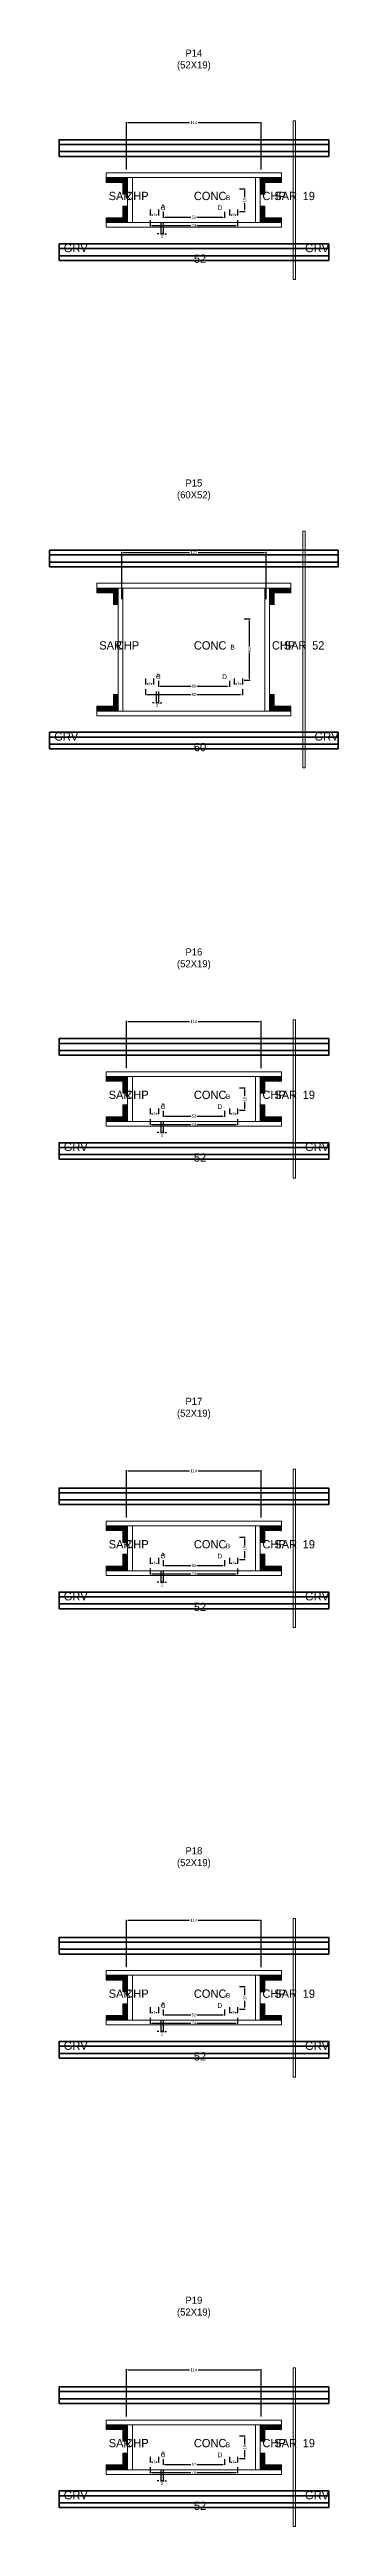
# Model space of a CAD drawing. Header units: centimetres. Extents: x -10500 to 4105, y -36866 to 295.
# Drawn here: x -122 to 122, y -6767 to -4673 of the extents above; entities that cross this region are included whole.
import ezdxf

# ---------------------------------------------------------------- set-up
doc = ezdxf.new("R2010")
doc.units = ezdxf.units.CM
for name, color, linetype in [('COTA', 241, 'Continuous'), ('GRAVATA', 224, 'Continuous'), ('Hachura', 251, 'Continuous'), ('NOMENCLATURA', 7, 'Continuous'), ('SARRAFO', 251, 'Continuous'), ('Texto Seção', 7, 'Continuous')]:
    doc.layers.add(name, color=color, linetype=linetype)
doc.dimstyles.new('cotax2', dxfattribs={"dimtxt": 2.5, "dimasz": 1.5, "dimexe": 0.5, "dimexo": 0.5, "dimgap": 0.5, "dimtad": 1, "dimcen": 2.5, "dimazin": 3, "dimtfac": 1, "dimtmove": 0, "dimatfit": 3})

# ---------------------------------------------------------------- blocks, each defined once
blk = doc.blocks.new('_CLOSEDFILLED')
at = {"color": 0, "linetype": 'BYBLOCK'}
blk.add_solid([(-1, 0.2), (0, 0), (-1, -0.2)], dxfattribs=at)
blk = doc.blocks.new('*D352')
for p, q in [((-37, -4817), (-37, -4822)), ((-35.5, -4821.5), (-2.5, -4821.5)), ((2.5, -4821.5), (35.5, -4821.5)), ((37, -4817), (37, -4822))]:
    blk.add_line(p, q)
at = {"layer": 'Defpoints'}
for p in [(-37, -4816.5), (37, -4816.5), (-37, -4821.5)]:
    blk.add_point(p, dxfattribs=at)
at = {"layer": 'COTA', "xscale": 1.5, "yscale": 1.5, "rotation": 180}
blk.add_blockref('_CLOSEDFILLED', (-37, -4821.5), dxfattribs=at)
at = {"layer": 'COTA', "xscale": 1.5, "yscale": 1.5}
blk.add_blockref('_CLOSEDFILLED', (37, -4821.5), dxfattribs=at)
at = {"layer": 'COTA', "insert": (0, -4821.5), "char_height": 2.5, "attachment_point": 5}
blk.add_mtext('74', dxfattribs=at)
blk = doc.blocks.new('*D353')
for p, q in [((-26, -4810), (-26, -4815)), ((-24.5, -4814.5), (-2.5, -4814.5)), ((2.5, -4814.5), (24.5, -4814.5)), ((26, -4810), (26, -4815))]:
    blk.add_line(p, q)
at = {"layer": 'Defpoints'}
for p in [(-26, -4809.5), (-26, -4814.5), (26, -4809.5)]:
    blk.add_point(p, dxfattribs=at)
at = {"layer": 'COTA', "xscale": 1.5, "yscale": 1.5, "rotation": 180}
blk.add_blockref('_CLOSEDFILLED', (-26, -4814.5), dxfattribs=at)
at = {"layer": 'COTA', "xscale": 1.5, "yscale": 1.5}
blk.add_blockref('_CLOSEDFILLED', (26, -4814.5), dxfattribs=at)
at = {"layer": 'COTA', "insert": (0, -4814.5), "char_height": 2.5, "attachment_point": 5}
blk.add_mtext('52', dxfattribs=at)
blk = doc.blocks.new('*D354')
for p, q in [((38.5, -4790.5), (43.5, -4790.5)), ((43, -4797.5), (43, -4792)), ((38.5, -4809.5), (43.5, -4809.5)), ((43, -4808), (43, -4802.5))]:
    blk.add_line(p, q)
at = {"layer": 'Defpoints'}
for p in [(38, -4790.5), (38, -4809.5), (43, -4809.5)]:
    blk.add_point(p, dxfattribs=at)
at = {"layer": 'COTA', "xscale": 1.5, "yscale": 1.5}
for p, rotation in [((43, -4790.5), 90), ((43, -4809.5), 270)]:
    blk.add_blockref('_CLOSEDFILLED', p, dxfattribs=dict(at, rotation=rotation))
at = {"layer": 'COTA', "insert": (43, -4800), "char_height": 2.5, "attachment_point": 5, "rotation": 90}
blk.add_mtext('19', dxfattribs=at)
blk = doc.blocks.new('*D355')
for p, q in [((-37, -4808), (-37, -4813)), ((-35.5, -4812.5), (-34.75, -4812.5)), ((-32.25, -4812.5), (-31.5, -4812.5)), ((-30, -4808), (-30, -4813))]:
    blk.add_line(p, q)
at = {"layer": 'Defpoints'}
for p in [(-37, -4807.5), (-37, -4812.5), (-30, -4807.5)]:
    blk.add_point(p, dxfattribs=at)
at = {"layer": 'COTA', "xscale": 1.5, "yscale": 1.5, "rotation": 180}
blk.add_blockref('_CLOSEDFILLED', (-37, -4812.5), dxfattribs=at)
at = {"layer": 'COTA', "xscale": 1.5, "yscale": 1.5}
blk.add_blockref('_CLOSEDFILLED', (-30, -4812.5), dxfattribs=at)
at = {"layer": 'COTA', "insert": (-33.5, -4812.5), "char_height": 2.5, "attachment_point": 5}
blk.add_mtext('7', dxfattribs=at)
blk = doc.blocks.new('*D356')
for p, q in [((30, -4808), (30, -4813)), ((31.5, -4812.5), (32.25, -4812.5)), ((34.75, -4812.5), (35.5, -4812.5)), ((37, -4808), (37, -4813))]:
    blk.add_line(p, q)
at = {"layer": 'Defpoints'}
for p in [(30, -4807.5), (30, -4812.5), (37, -4807.5)]:
    blk.add_point(p, dxfattribs=at)
at = {"layer": 'COTA', "xscale": 1.5, "yscale": 1.5, "rotation": 180}
blk.add_blockref('_CLOSEDFILLED', (30, -4812.5), dxfattribs=at)
at = {"layer": 'COTA', "xscale": 1.5, "yscale": 1.5}
blk.add_blockref('_CLOSEDFILLED', (37, -4812.5), dxfattribs=at)
at = {"layer": 'COTA', "insert": (33.5, -4812.5), "char_height": 2.5, "attachment_point": 5}
blk.add_mtext('7', dxfattribs=at)
blk = doc.blocks.new('*D357')
for p, q in [((-57, -4774), (-57, -4734)), ((-55.5, -4734.5), (-3.75, -4734.5)), ((3.75, -4734.5), (55.5, -4734.5)), ((57, -4774), (57, -4734))]:
    blk.add_line(p, q)
at = {"layer": 'Defpoints'}
for p in [(-57, -4734.5), (-57, -4774.5), (57, -4774.5)]:
    blk.add_point(p, dxfattribs=at)
at = {"layer": 'COTA', "xscale": 1.5, "yscale": 1.5, "rotation": 180}
blk.add_blockref('_CLOSEDFILLED', (-57, -4734.5), dxfattribs=at)
at = {"layer": 'COTA', "xscale": 1.5, "yscale": 1.5}
blk.add_blockref('_CLOSEDFILLED', (57, -4734.5), dxfattribs=at)
at = {"layer": 'COTA', "insert": (0, -4734.5), "char_height": 2.5, "attachment_point": 5}
blk.add_mtext('114', dxfattribs=at)
blk = doc.blocks.new('*D378')
for p, q in [((-41, -5213.5), (-41, -5218.5)), ((41, -5213.5), (41, -5218.5)), ((-39.5, -5218), (-2.5, -5218)), ((2.5, -5218), (39.5, -5218))]:
    blk.add_line(p, q)
at = {"layer": 'Defpoints'}
for p in [(-41, -5213), (41, -5213), (-41, -5218)]:
    blk.add_point(p, dxfattribs=at)
at = {"layer": 'COTA', "xscale": 1.5, "yscale": 1.5, "rotation": 180}
blk.add_blockref('_CLOSEDFILLED', (-41, -5218), dxfattribs=at)
at = {"layer": 'COTA', "xscale": 1.5, "yscale": 1.5}
blk.add_blockref('_CLOSEDFILLED', (41, -5218), dxfattribs=at)
at = {"layer": 'COTA', "insert": (0, -5218), "char_height": 2.5, "attachment_point": 5}
blk.add_mtext('82', dxfattribs=at)
blk = doc.blocks.new('*D379')
for p, q in [((-30, -5206.5), (-30, -5211.5)), ((-28.5, -5211), (-2.5, -5211)), ((2.5, -5211), (28.5, -5211)), ((30, -5206.5), (30, -5211.5))]:
    blk.add_line(p, q)
at = {"layer": 'Defpoints'}
for p in [(-30, -5206), (-30, -5211), (30, -5206)]:
    blk.add_point(p, dxfattribs=at)
at = {"layer": 'COTA', "xscale": 1.5, "yscale": 1.5, "rotation": 180}
blk.add_blockref('_CLOSEDFILLED', (-30, -5211), dxfattribs=at)
at = {"layer": 'COTA', "xscale": 1.5, "yscale": 1.5}
blk.add_blockref('_CLOSEDFILLED', (30, -5211), dxfattribs=at)
at = {"layer": 'COTA', "insert": (0, -5211), "char_height": 2.5, "attachment_point": 5}
blk.add_mtext('60', dxfattribs=at)
blk = doc.blocks.new('*D380')
for p, q in [((42.5, -5154), (47.5, -5154)), ((47, -5177.5), (47, -5155.5)), ((47, -5204.5), (47, -5182.5)), ((42.5, -5206), (47.5, -5206))]:
    blk.add_line(p, q)
at = {"layer": 'Defpoints'}
for p in [(42, -5154), (42, -5206), (47, -5206)]:
    blk.add_point(p, dxfattribs=at)
at = {"layer": 'COTA', "xscale": 1.5, "yscale": 1.5}
for p, rotation in [((47, -5154), 90), ((47, -5206), 270)]:
    blk.add_blockref('_CLOSEDFILLED', p, dxfattribs=dict(at, rotation=rotation))
at = {"layer": 'COTA', "insert": (47, -5180), "char_height": 2.5, "attachment_point": 5, "rotation": 90}
blk.add_mtext('52', dxfattribs=at)
blk = doc.blocks.new('*D381')
for p, q in [((-41, -5204.5), (-41, -5209.5)), ((-39.5, -5209), (-38.75, -5209)), ((-36.25, -5209), (-35.5, -5209)), ((-34, -5204.5), (-34, -5209.5))]:
    blk.add_line(p, q)
at = {"layer": 'Defpoints'}
for p in [(-41, -5204), (-41, -5209), (-34, -5204)]:
    blk.add_point(p, dxfattribs=at)
at = {"layer": 'COTA', "xscale": 1.5, "yscale": 1.5, "rotation": 180}
blk.add_blockref('_CLOSEDFILLED', (-41, -5209), dxfattribs=at)
at = {"layer": 'COTA', "xscale": 1.5, "yscale": 1.5}
blk.add_blockref('_CLOSEDFILLED', (-34, -5209), dxfattribs=at)
at = {"layer": 'COTA', "insert": (-37.5, -5209), "char_height": 2.5, "attachment_point": 5}
blk.add_mtext('7', dxfattribs=at)
blk = doc.blocks.new('*D382')
for p, q in [((34, -5204.5), (34, -5209.5)), ((35.5, -5209), (36.25, -5209)), ((38.75, -5209), (39.5, -5209)), ((41, -5204.5), (41, -5209.5))]:
    blk.add_line(p, q)
at = {"layer": 'Defpoints'}
for p in [(34, -5204), (34, -5209), (41, -5204)]:
    blk.add_point(p, dxfattribs=at)
at = {"layer": 'COTA', "xscale": 1.5, "yscale": 1.5, "rotation": 180}
blk.add_blockref('_CLOSEDFILLED', (34, -5209), dxfattribs=at)
at = {"layer": 'COTA', "xscale": 1.5, "yscale": 1.5}
blk.add_blockref('_CLOSEDFILLED', (41, -5209), dxfattribs=at)
at = {"layer": 'COTA', "insert": (37.5, -5209), "char_height": 2.5, "attachment_point": 5}
blk.add_mtext('7', dxfattribs=at)
blk = doc.blocks.new('*D383')
for p, q in [((-61, -5137.5), (-61, -5097.5)), ((-59.5, -5098), (-3.75, -5098)), ((3.75, -5098), (59.5, -5098)), ((61, -5137.5), (61, -5097.5))]:
    blk.add_line(p, q)
at = {"layer": 'Defpoints'}
for p in [(-61, -5098), (-61, -5138), (61, -5138)]:
    blk.add_point(p, dxfattribs=at)
at = {"layer": 'COTA', "xscale": 1.5, "yscale": 1.5, "rotation": 180}
blk.add_blockref('_CLOSEDFILLED', (-61, -5098), dxfattribs=at)
at = {"layer": 'COTA', "xscale": 1.5, "yscale": 1.5}
blk.add_blockref('_CLOSEDFILLED', (61, -5098), dxfattribs=at)
at = {"layer": 'COTA', "insert": (0, -5098), "char_height": 2.5, "attachment_point": 5}
blk.add_mtext('122', dxfattribs=at)
blk = doc.blocks.new('*D404')
for p, q in [((-37, -5577), (-37, -5582)), ((-35.5, -5581.5), (-2.5, -5581.5)), ((2.5, -5581.5), (35.5, -5581.5)), ((37, -5577), (37, -5582))]:
    blk.add_line(p, q)
at = {"layer": 'Defpoints'}
for p in [(-37, -5576.5), (-37, -5581.5), (37, -5576.5)]:
    blk.add_point(p, dxfattribs=at)
at = {"layer": 'COTA', "xscale": 1.5, "yscale": 1.5, "rotation": 180}
blk.add_blockref('_CLOSEDFILLED', (-37, -5581.5), dxfattribs=at)
at = {"layer": 'COTA', "xscale": 1.5, "yscale": 1.5}
blk.add_blockref('_CLOSEDFILLED', (37, -5581.5), dxfattribs=at)
at = {"layer": 'COTA', "insert": (0, -5581.5), "char_height": 2.5, "attachment_point": 5}
blk.add_mtext('74', dxfattribs=at)
blk = doc.blocks.new('*D405')
for p, q in [((-26, -5570), (-26, -5575)), ((26, -5570), (26, -5575)), ((-24.5, -5574.5), (-2.5, -5574.5)), ((2.5, -5574.5), (24.5, -5574.5))]:
    blk.add_line(p, q)
at = {"layer": 'Defpoints'}
for p in [(-26, -5569.5), (26, -5569.5), (-26, -5574.5)]:
    blk.add_point(p, dxfattribs=at)
at = {"layer": 'COTA', "xscale": 1.5, "yscale": 1.5, "rotation": 180}
blk.add_blockref('_CLOSEDFILLED', (-26, -5574.5), dxfattribs=at)
at = {"layer": 'COTA', "xscale": 1.5, "yscale": 1.5}
blk.add_blockref('_CLOSEDFILLED', (26, -5574.5), dxfattribs=at)
at = {"layer": 'COTA', "insert": (0, -5574.5), "char_height": 2.5, "attachment_point": 5}
blk.add_mtext('52', dxfattribs=at)
blk = doc.blocks.new('*D406')
for p, q in [((38.5, -5550.5), (43.5, -5550.5)), ((38.5, -5569.5), (43.5, -5569.5)), ((43, -5557.5), (43, -5552)), ((43, -5568), (43, -5562.5))]:
    blk.add_line(p, q)
at = {"layer": 'Defpoints'}
for p in [(38, -5550.5), (38, -5569.5), (43, -5569.5)]:
    blk.add_point(p, dxfattribs=at)
at = {"layer": 'COTA', "xscale": 1.5, "yscale": 1.5}
for p, rotation in [((43, -5550.5), 90), ((43, -5569.5), 270)]:
    blk.add_blockref('_CLOSEDFILLED', p, dxfattribs=dict(at, rotation=rotation))
at = {"layer": 'COTA', "insert": (43, -5560), "char_height": 2.5, "attachment_point": 5, "rotation": 90}
blk.add_mtext('19', dxfattribs=at)
blk = doc.blocks.new('*D407')
for p, q in [((-37, -5568), (-37, -5573)), ((-30, -5568), (-30, -5573)), ((-35.5, -5572.5), (-34.75, -5572.5)), ((-32.25, -5572.5), (-31.5, -5572.5))]:
    blk.add_line(p, q)
at = {"layer": 'Defpoints'}
for p in [(-37, -5567.5), (-30, -5567.5), (-37, -5572.5)]:
    blk.add_point(p, dxfattribs=at)
at = {"layer": 'COTA', "xscale": 1.5, "yscale": 1.5, "rotation": 180}
blk.add_blockref('_CLOSEDFILLED', (-37, -5572.5), dxfattribs=at)
at = {"layer": 'COTA', "xscale": 1.5, "yscale": 1.5}
blk.add_blockref('_CLOSEDFILLED', (-30, -5572.5), dxfattribs=at)
at = {"layer": 'COTA', "insert": (-33.5, -5572.5), "char_height": 2.5, "attachment_point": 5}
blk.add_mtext('7', dxfattribs=at)
blk = doc.blocks.new('*D408')
for p, q in [((30, -5568), (30, -5573)), ((37, -5568), (37, -5573)), ((31.5, -5572.5), (32.25, -5572.5)), ((34.75, -5572.5), (35.5, -5572.5))]:
    blk.add_line(p, q)
at = {"layer": 'Defpoints'}
for p in [(30, -5567.5), (37, -5567.5), (30, -5572.5)]:
    blk.add_point(p, dxfattribs=at)
at = {"layer": 'COTA', "xscale": 1.5, "yscale": 1.5, "rotation": 180}
blk.add_blockref('_CLOSEDFILLED', (30, -5572.5), dxfattribs=at)
at = {"layer": 'COTA', "xscale": 1.5, "yscale": 1.5}
blk.add_blockref('_CLOSEDFILLED', (37, -5572.5), dxfattribs=at)
at = {"layer": 'COTA', "insert": (33.5, -5572.5), "char_height": 2.5, "attachment_point": 5}
blk.add_mtext('7', dxfattribs=at)
blk = doc.blocks.new('*D409')
for p, q in [((-57, -5534), (-57, -5494)), ((-55.5, -5494.5), (-3.75, -5494.5)), ((3.75, -5494.5), (55.5, -5494.5)), ((57, -5534), (57, -5494))]:
    blk.add_line(p, q)
at = {"layer": 'Defpoints'}
for p in [(-57, -5494.5), (-57, -5534.5), (57, -5534.5)]:
    blk.add_point(p, dxfattribs=at)
at = {"layer": 'COTA', "xscale": 1.5, "yscale": 1.5, "rotation": 180}
blk.add_blockref('_CLOSEDFILLED', (-57, -5494.5), dxfattribs=at)
at = {"layer": 'COTA', "xscale": 1.5, "yscale": 1.5}
blk.add_blockref('_CLOSEDFILLED', (57, -5494.5), dxfattribs=at)
at = {"layer": 'COTA', "insert": (0, -5494.5), "char_height": 2.5, "attachment_point": 5}
blk.add_mtext('114', dxfattribs=at)
blk = doc.blocks.new('*D430')
for p, q in [((-37, -5957), (-37, -5962)), ((-35.5, -5961.5), (-2.5, -5961.5)), ((2.5, -5961.5), (35.5, -5961.5)), ((37, -5957), (37, -5962))]:
    blk.add_line(p, q)
at = {"layer": 'Defpoints'}
for p in [(-37, -5956.5), (-37, -5961.5), (37, -5956.5)]:
    blk.add_point(p, dxfattribs=at)
at = {"layer": 'COTA', "xscale": 1.5, "yscale": 1.5, "rotation": 180}
blk.add_blockref('_CLOSEDFILLED', (-37, -5961.5), dxfattribs=at)
at = {"layer": 'COTA', "xscale": 1.5, "yscale": 1.5}
blk.add_blockref('_CLOSEDFILLED', (37, -5961.5), dxfattribs=at)
at = {"layer": 'COTA', "insert": (0, -5961.5), "char_height": 2.5, "attachment_point": 5}
blk.add_mtext('74', dxfattribs=at)
blk = doc.blocks.new('*D431')
for p, q in [((-26, -5950), (-26, -5955)), ((-24.5, -5954.5), (-2.5, -5954.5)), ((2.5, -5954.5), (24.5, -5954.5)), ((26, -5950), (26, -5955))]:
    blk.add_line(p, q)
at = {"layer": 'Defpoints'}
for p in [(-26, -5949.5), (-26, -5954.5), (26, -5949.5)]:
    blk.add_point(p, dxfattribs=at)
at = {"layer": 'COTA', "xscale": 1.5, "yscale": 1.5, "rotation": 180}
blk.add_blockref('_CLOSEDFILLED', (-26, -5954.5), dxfattribs=at)
at = {"layer": 'COTA', "xscale": 1.5, "yscale": 1.5}
blk.add_blockref('_CLOSEDFILLED', (26, -5954.5), dxfattribs=at)
at = {"layer": 'COTA', "insert": (0, -5954.5), "char_height": 2.5, "attachment_point": 5}
blk.add_mtext('52', dxfattribs=at)
blk = doc.blocks.new('*D432')
for p, q in [((38.5, -5930.5), (43.5, -5930.5)), ((43, -5937.5), (43, -5932)), ((43, -5948), (43, -5942.5)), ((38.5, -5949.5), (43.5, -5949.5))]:
    blk.add_line(p, q)
at = {"layer": 'Defpoints'}
for p in [(38, -5930.5), (38, -5949.5), (43, -5949.5)]:
    blk.add_point(p, dxfattribs=at)
at = {"layer": 'COTA', "xscale": 1.5, "yscale": 1.5}
for p, rotation in [((43, -5930.5), 90), ((43, -5949.5), 270)]:
    blk.add_blockref('_CLOSEDFILLED', p, dxfattribs=dict(at, rotation=rotation))
at = {"layer": 'COTA', "insert": (43, -5940), "char_height": 2.5, "attachment_point": 5, "rotation": 90}
blk.add_mtext('19', dxfattribs=at)
blk = doc.blocks.new('*D433')
for p, q in [((-37, -5948), (-37, -5953)), ((-35.5, -5952.5), (-34.75, -5952.5)), ((-32.25, -5952.5), (-31.5, -5952.5)), ((-30, -5948), (-30, -5953))]:
    blk.add_line(p, q)
at = {"layer": 'Defpoints'}
for p in [(-37, -5947.5), (-30, -5947.5), (-37, -5952.5)]:
    blk.add_point(p, dxfattribs=at)
at = {"layer": 'COTA', "xscale": 1.5, "yscale": 1.5, "rotation": 180}
blk.add_blockref('_CLOSEDFILLED', (-37, -5952.5), dxfattribs=at)
at = {"layer": 'COTA', "xscale": 1.5, "yscale": 1.5}
blk.add_blockref('_CLOSEDFILLED', (-30, -5952.5), dxfattribs=at)
at = {"layer": 'COTA', "insert": (-33.5, -5952.5), "char_height": 2.5, "attachment_point": 5}
blk.add_mtext('7', dxfattribs=at)
blk = doc.blocks.new('*D434')
for p, q in [((30, -5948), (30, -5953)), ((31.5, -5952.5), (32.25, -5952.5)), ((34.75, -5952.5), (35.5, -5952.5)), ((37, -5948), (37, -5953))]:
    blk.add_line(p, q)
at = {"layer": 'Defpoints'}
for p in [(30, -5947.5), (37, -5947.5), (30, -5952.5)]:
    blk.add_point(p, dxfattribs=at)
at = {"layer": 'COTA', "xscale": 1.5, "yscale": 1.5, "rotation": 180}
blk.add_blockref('_CLOSEDFILLED', (30, -5952.5), dxfattribs=at)
at = {"layer": 'COTA', "xscale": 1.5, "yscale": 1.5}
blk.add_blockref('_CLOSEDFILLED', (37, -5952.5), dxfattribs=at)
at = {"layer": 'COTA', "insert": (33.5, -5952.5), "char_height": 2.5, "attachment_point": 5}
blk.add_mtext('7', dxfattribs=at)
blk = doc.blocks.new('*D435')
for p, q in [((-57, -5914), (-57, -5874)), ((-55.5, -5874.5), (-3.75, -5874.5)), ((3.75, -5874.5), (55.5, -5874.5)), ((57, -5914), (57, -5874))]:
    blk.add_line(p, q)
at = {"layer": 'Defpoints'}
for p in [(-57, -5874.5), (-57, -5914.5), (57, -5914.5)]:
    blk.add_point(p, dxfattribs=at)
at = {"layer": 'COTA', "xscale": 1.5, "yscale": 1.5, "rotation": 180}
blk.add_blockref('_CLOSEDFILLED', (-57, -5874.5), dxfattribs=at)
at = {"layer": 'COTA', "xscale": 1.5, "yscale": 1.5}
blk.add_blockref('_CLOSEDFILLED', (57, -5874.5), dxfattribs=at)
at = {"layer": 'COTA', "insert": (0, -5874.5), "char_height": 2.5, "attachment_point": 5}
blk.add_mtext('114', dxfattribs=at)
blk = doc.blocks.new('*D456')
for p, q in [((-37, -6337), (-37, -6342)), ((-35.5, -6341.5), (-2.5, -6341.5)), ((2.5, -6341.5), (35.5, -6341.5)), ((37, -6337), (37, -6342))]:
    blk.add_line(p, q)
at = {"layer": 'Defpoints'}
for p in [(-37, -6336.5), (-37, -6341.5), (37, -6336.5)]:
    blk.add_point(p, dxfattribs=at)
at = {"layer": 'COTA', "xscale": 1.5, "yscale": 1.5, "rotation": 180}
blk.add_blockref('_CLOSEDFILLED', (-37, -6341.5), dxfattribs=at)
at = {"layer": 'COTA', "xscale": 1.5, "yscale": 1.5}
blk.add_blockref('_CLOSEDFILLED', (37, -6341.5), dxfattribs=at)
at = {"layer": 'COTA', "insert": (0, -6341.5), "char_height": 2.5, "attachment_point": 5}
blk.add_mtext('74', dxfattribs=at)
blk = doc.blocks.new('*D457')
for p, q in [((-26, -6330), (-26, -6335)), ((-24.5, -6334.5), (-2.5, -6334.5)), ((2.5, -6334.5), (24.5, -6334.5)), ((26, -6330), (26, -6335))]:
    blk.add_line(p, q)
at = {"layer": 'Defpoints'}
for p in [(-26, -6329.5), (-26, -6334.5), (26, -6329.5)]:
    blk.add_point(p, dxfattribs=at)
at = {"layer": 'COTA', "xscale": 1.5, "yscale": 1.5, "rotation": 180}
blk.add_blockref('_CLOSEDFILLED', (-26, -6334.5), dxfattribs=at)
at = {"layer": 'COTA', "xscale": 1.5, "yscale": 1.5}
blk.add_blockref('_CLOSEDFILLED', (26, -6334.5), dxfattribs=at)
at = {"layer": 'COTA', "insert": (0, -6334.5), "char_height": 2.5, "attachment_point": 5}
blk.add_mtext('52', dxfattribs=at)
blk = doc.blocks.new('*D458')
for p, q in [((38.5, -6310.5), (43.5, -6310.5)), ((43, -6317.5), (43, -6312)), ((43, -6328), (43, -6322.5)), ((38.5, -6329.5), (43.5, -6329.5))]:
    blk.add_line(p, q)
at = {"layer": 'Defpoints'}
for p in [(38, -6310.5), (38, -6329.5), (43, -6329.5)]:
    blk.add_point(p, dxfattribs=at)
at = {"layer": 'COTA', "xscale": 1.5, "yscale": 1.5}
for p, rotation in [((43, -6310.5), 90), ((43, -6329.5), 270)]:
    blk.add_blockref('_CLOSEDFILLED', p, dxfattribs=dict(at, rotation=rotation))
at = {"layer": 'COTA', "insert": (43, -6320), "char_height": 2.5, "attachment_point": 5, "rotation": 90}
blk.add_mtext('19', dxfattribs=at)
blk = doc.blocks.new('*D459')
for p, q in [((-37, -6328), (-37, -6333)), ((-35.5, -6332.5), (-34.75, -6332.5)), ((-32.25, -6332.5), (-31.5, -6332.5)), ((-30, -6328), (-30, -6333))]:
    blk.add_line(p, q)
at = {"layer": 'Defpoints'}
for p in [(-37, -6327.5), (-37, -6332.5), (-30, -6327.5)]:
    blk.add_point(p, dxfattribs=at)
at = {"layer": 'COTA', "xscale": 1.5, "yscale": 1.5, "rotation": 180}
blk.add_blockref('_CLOSEDFILLED', (-37, -6332.5), dxfattribs=at)
at = {"layer": 'COTA', "xscale": 1.5, "yscale": 1.5}
blk.add_blockref('_CLOSEDFILLED', (-30, -6332.5), dxfattribs=at)
at = {"layer": 'COTA', "insert": (-33.5, -6332.5), "char_height": 2.5, "attachment_point": 5}
blk.add_mtext('7', dxfattribs=at)
blk = doc.blocks.new('*D460')
for p, q in [((30, -6328), (30, -6333)), ((31.5, -6332.5), (32.25, -6332.5)), ((34.75, -6332.5), (35.5, -6332.5)), ((37, -6328), (37, -6333))]:
    blk.add_line(p, q)
at = {"layer": 'Defpoints'}
for p in [(30, -6327.5), (30, -6332.5), (37, -6327.5)]:
    blk.add_point(p, dxfattribs=at)
at = {"layer": 'COTA', "xscale": 1.5, "yscale": 1.5, "rotation": 180}
blk.add_blockref('_CLOSEDFILLED', (30, -6332.5), dxfattribs=at)
at = {"layer": 'COTA', "xscale": 1.5, "yscale": 1.5}
blk.add_blockref('_CLOSEDFILLED', (37, -6332.5), dxfattribs=at)
at = {"layer": 'COTA', "insert": (33.5, -6332.5), "char_height": 2.5, "attachment_point": 5}
blk.add_mtext('7', dxfattribs=at)
blk = doc.blocks.new('*D461')
for p, q in [((-57, -6294), (-57, -6254)), ((-55.5, -6254.5), (-3.75, -6254.5)), ((3.75, -6254.5), (55.5, -6254.5)), ((57, -6294), (57, -6254))]:
    blk.add_line(p, q)
at = {"layer": 'Defpoints'}
for p in [(-57, -6254.5), (-57, -6294.5), (57, -6294.5)]:
    blk.add_point(p, dxfattribs=at)
at = {"layer": 'COTA', "xscale": 1.5, "yscale": 1.5, "rotation": 180}
blk.add_blockref('_CLOSEDFILLED', (-57, -6254.5), dxfattribs=at)
at = {"layer": 'COTA', "xscale": 1.5, "yscale": 1.5}
blk.add_blockref('_CLOSEDFILLED', (57, -6254.5), dxfattribs=at)
at = {"layer": 'COTA', "insert": (0, -6254.5), "char_height": 2.5, "attachment_point": 5}
blk.add_mtext('114', dxfattribs=at)
blk = doc.blocks.new('*D482')
for p, q in [((-37, -6717), (-37, -6722)), ((-35.5, -6721.5), (-2.5, -6721.5)), ((2.5, -6721.5), (35.5, -6721.5)), ((37, -6717), (37, -6722))]:
    blk.add_line(p, q)
at = {"layer": 'Defpoints'}
for p in [(-37, -6716.5), (-37, -6721.5), (37, -6716.5)]:
    blk.add_point(p, dxfattribs=at)
at = {"layer": 'COTA', "xscale": 1.5, "yscale": 1.5, "rotation": 180}
blk.add_blockref('_CLOSEDFILLED', (-37, -6721.5), dxfattribs=at)
at = {"layer": 'COTA', "xscale": 1.5, "yscale": 1.5}
blk.add_blockref('_CLOSEDFILLED', (37, -6721.5), dxfattribs=at)
at = {"layer": 'COTA', "insert": (0, -6721.5), "char_height": 2.5, "attachment_point": 5}
blk.add_mtext('74', dxfattribs=at)
blk = doc.blocks.new('*D483')
for p, q in [((-26, -6710), (-26, -6715)), ((-24.5, -6714.5), (-2.5, -6714.5)), ((2.5, -6714.5), (24.5, -6714.5)), ((26, -6710), (26, -6715))]:
    blk.add_line(p, q)
at = {"layer": 'Defpoints'}
for p in [(-26, -6709.5), (-26, -6714.5), (26, -6709.5)]:
    blk.add_point(p, dxfattribs=at)
at = {"layer": 'COTA', "xscale": 1.5, "yscale": 1.5, "rotation": 180}
blk.add_blockref('_CLOSEDFILLED', (-26, -6714.5), dxfattribs=at)
at = {"layer": 'COTA', "xscale": 1.5, "yscale": 1.5}
blk.add_blockref('_CLOSEDFILLED', (26, -6714.5), dxfattribs=at)
at = {"layer": 'COTA', "insert": (0, -6714.5), "char_height": 2.5, "attachment_point": 5}
blk.add_mtext('52', dxfattribs=at)
blk = doc.blocks.new('*D484')
for p, q in [((38.5, -6690.5), (43.5, -6690.5)), ((43, -6697.5), (43, -6692)), ((38.5, -6709.5), (43.5, -6709.5)), ((43, -6708), (43, -6702.5))]:
    blk.add_line(p, q)
at = {"layer": 'Defpoints'}
for p in [(38, -6690.5), (38, -6709.5), (43, -6709.5)]:
    blk.add_point(p, dxfattribs=at)
at = {"layer": 'COTA', "xscale": 1.5, "yscale": 1.5}
for p, rotation in [((43, -6690.5), 90), ((43, -6709.5), 270)]:
    blk.add_blockref('_CLOSEDFILLED', p, dxfattribs=dict(at, rotation=rotation))
at = {"layer": 'COTA', "insert": (43, -6700), "char_height": 2.5, "attachment_point": 5, "rotation": 90}
blk.add_mtext('19', dxfattribs=at)
blk = doc.blocks.new('*D485')
for p, q in [((-37, -6708), (-37, -6713)), ((-35.5, -6712.5), (-34.75, -6712.5)), ((-32.25, -6712.5), (-31.5, -6712.5)), ((-30, -6708), (-30, -6713))]:
    blk.add_line(p, q)
at = {"layer": 'Defpoints'}
for p in [(-37, -6707.5), (-37, -6712.5), (-30, -6707.5)]:
    blk.add_point(p, dxfattribs=at)
at = {"layer": 'COTA', "xscale": 1.5, "yscale": 1.5, "rotation": 180}
blk.add_blockref('_CLOSEDFILLED', (-37, -6712.5), dxfattribs=at)
at = {"layer": 'COTA', "xscale": 1.5, "yscale": 1.5}
blk.add_blockref('_CLOSEDFILLED', (-30, -6712.5), dxfattribs=at)
at = {"layer": 'COTA', "insert": (-33.5, -6712.5), "char_height": 2.5, "attachment_point": 5}
blk.add_mtext('7', dxfattribs=at)
blk = doc.blocks.new('*D486')
for p, q in [((30, -6708), (30, -6713)), ((31.5, -6712.5), (32.25, -6712.5)), ((34.75, -6712.5), (35.5, -6712.5)), ((37, -6708), (37, -6713))]:
    blk.add_line(p, q)
at = {"layer": 'Defpoints'}
for p in [(30, -6707.5), (30, -6712.5), (37, -6707.5)]:
    blk.add_point(p, dxfattribs=at)
at = {"layer": 'COTA', "xscale": 1.5, "yscale": 1.5, "rotation": 180}
blk.add_blockref('_CLOSEDFILLED', (30, -6712.5), dxfattribs=at)
at = {"layer": 'COTA', "xscale": 1.5, "yscale": 1.5}
blk.add_blockref('_CLOSEDFILLED', (37, -6712.5), dxfattribs=at)
at = {"layer": 'COTA', "insert": (33.5, -6712.5), "char_height": 2.5, "attachment_point": 5}
blk.add_mtext('7', dxfattribs=at)
blk = doc.blocks.new('*D487')
for p, q in [((-57, -6674), (-57, -6634)), ((-55.5, -6634.5), (-3.75, -6634.5)), ((3.75, -6634.5), (55.5, -6634.5)), ((57, -6674), (57, -6634))]:
    blk.add_line(p, q)
at = {"layer": 'Defpoints'}
for p in [(-57, -6634.5), (-57, -6674.5), (57, -6674.5)]:
    blk.add_point(p, dxfattribs=at)
at = {"layer": 'COTA', "xscale": 1.5, "yscale": 1.5, "rotation": 180}
blk.add_blockref('_CLOSEDFILLED', (-57, -6634.5), dxfattribs=at)
at = {"layer": 'COTA', "xscale": 1.5, "yscale": 1.5}
blk.add_blockref('_CLOSEDFILLED', (57, -6634.5), dxfattribs=at)
at = {"layer": 'COTA', "insert": (0, -6634.5), "char_height": 2.5, "attachment_point": 5}
blk.add_mtext('114', dxfattribs=at)

msp = doc.modelspace()

# ---------------------------------------------------------------- hatches: boundary and pattern name
at = {"layer": 'SARRAFO'}
h = msp.add_hatch(dxfattribs=at)
h.set_pattern_fill('SOLID', scale=2)
h.paths.add_polyline_path([(-74, -4785), (-60, -4785), (-60, -4781), (-74, -4781)])
h = msp.add_hatch(dxfattribs=at)
h.set_pattern_fill('SOLID', scale=2)
h.paths.add_polyline_path([(-60, -4795), (-56, -4795), (-56, -4781), (-60, -4781)])
h = msp.add_hatch(dxfattribs=at)
h.set_pattern_fill('SOLID', scale=2)
h.paths.add_polyline_path([(56, -4795), (60, -4795), (60, -4781), (56, -4781)])
h = msp.add_hatch(dxfattribs=at)
h.set_pattern_fill('SOLID', scale=2)
h.paths.add_polyline_path([(60, -4785), (74, -4785), (74, -4781), (60, -4781)])
h = msp.add_hatch(dxfattribs=at)
h.set_pattern_fill('SOLID', scale=2)
h.paths.add_polyline_path([(-74, -4819), (-60, -4819), (-60, -4815), (-74, -4815)])
h = msp.add_hatch(dxfattribs=at)
h.set_pattern_fill('SOLID', scale=2)
h.paths.add_polyline_path([(-60, -4819), (-56, -4819), (-56, -4805), (-60, -4805)])
h = msp.add_hatch(dxfattribs=at)
h.set_pattern_fill('SOLID', scale=2)
h.paths.add_polyline_path([(56, -4819), (60, -4819), (60, -4805), (56, -4805)])
h = msp.add_hatch(dxfattribs=at)
h.set_pattern_fill('SOLID', scale=2)
h.paths.add_polyline_path([(60, -4819), (74, -4819), (74, -4815), (60, -4815)])
h = msp.add_hatch(dxfattribs=at)
h.set_pattern_fill('SOLID', scale=2)
h.paths.add_polyline_path([(-82, -5132), (-68, -5132), (-68, -5128), (-82, -5128)])
h = msp.add_hatch(dxfattribs=at)
h.set_pattern_fill('SOLID', scale=2)
h.paths.add_polyline_path([(-68, -5142), (-64, -5142), (-64, -5128), (-68, -5128)])
h = msp.add_hatch(dxfattribs=at)
h.set_pattern_fill('SOLID', scale=2)
h.paths.add_polyline_path([(64, -5142), (68, -5142), (68, -5128), (64, -5128)])
h = msp.add_hatch(dxfattribs=at)
h.set_pattern_fill('SOLID', scale=2)
h.paths.add_polyline_path([(68, -5132), (82, -5132), (82, -5128), (68, -5128)])
h = msp.add_hatch(dxfattribs=at)
h.set_pattern_fill('SOLID', scale=2)
h.paths.add_polyline_path([(-82, -5232), (-68, -5232), (-68, -5228), (-82, -5228)])
h = msp.add_hatch(dxfattribs=at)
h.set_pattern_fill('SOLID', scale=2)
h.paths.add_polyline_path([(-68, -5232), (-64, -5232), (-64, -5218), (-68, -5218)])
h = msp.add_hatch(dxfattribs=at)
h.set_pattern_fill('SOLID', scale=2)
h.paths.add_polyline_path([(64, -5232), (68, -5232), (68, -5218), (64, -5218)])
h = msp.add_hatch(dxfattribs=at)
h.set_pattern_fill('SOLID', scale=2)
h.paths.add_polyline_path([(68, -5232), (82, -5232), (82, -5228), (68, -5228)])
h = msp.add_hatch(dxfattribs=at)
h.set_pattern_fill('SOLID', scale=2)
h.paths.add_polyline_path([(-74, -5545), (-60, -5545), (-60, -5541), (-74, -5541)])
h = msp.add_hatch(dxfattribs=at)
h.set_pattern_fill('SOLID', scale=2)
h.paths.add_polyline_path([(-60, -5555), (-56, -5555), (-56, -5541), (-60, -5541)])
h = msp.add_hatch(dxfattribs=at)
h.set_pattern_fill('SOLID', scale=2)
h.paths.add_polyline_path([(56, -5555), (60, -5555), (60, -5541), (56, -5541)])
h = msp.add_hatch(dxfattribs=at)
h.set_pattern_fill('SOLID', scale=2)
h.paths.add_polyline_path([(60, -5545), (74, -5545), (74, -5541), (60, -5541)])
h = msp.add_hatch(dxfattribs=at)
h.set_pattern_fill('SOLID', scale=2)
h.paths.add_polyline_path([(-60, -5579), (-56, -5579), (-56, -5565), (-60, -5565)])
h = msp.add_hatch(dxfattribs=at)
h.set_pattern_fill('SOLID', scale=2)
h.paths.add_polyline_path([(56, -5579), (60, -5579), (60, -5565), (56, -5565)])
h = msp.add_hatch(dxfattribs=at)
h.set_pattern_fill('SOLID', scale=2)
h.paths.add_polyline_path([(-74, -5579), (-60, -5579), (-60, -5575), (-74, -5575)])
h = msp.add_hatch(dxfattribs=at)
h.set_pattern_fill('SOLID', scale=2)
h.paths.add_polyline_path([(60, -5579), (74, -5579), (74, -5575), (60, -5575)])
h = msp.add_hatch(dxfattribs=at)
h.set_pattern_fill('SOLID', scale=2)
h.paths.add_polyline_path([(-74, -5925), (-60, -5925), (-60, -5921), (-74, -5921)])
h = msp.add_hatch(dxfattribs=at)
h.set_pattern_fill('SOLID', scale=2)
h.paths.add_polyline_path([(-60, -5935), (-56, -5935), (-56, -5921), (-60, -5921)])
h = msp.add_hatch(dxfattribs=at)
h.set_pattern_fill('SOLID', scale=2)
h.paths.add_polyline_path([(56, -5935), (60, -5935), (60, -5921), (56, -5921)])
h = msp.add_hatch(dxfattribs=at)
h.set_pattern_fill('SOLID', scale=2)
h.paths.add_polyline_path([(60, -5925), (74, -5925), (74, -5921), (60, -5921)])
h = msp.add_hatch(dxfattribs=at)
h.set_pattern_fill('SOLID', scale=2)
h.paths.add_polyline_path([(-60, -5959), (-56, -5959), (-56, -5945), (-60, -5945)])
h = msp.add_hatch(dxfattribs=at)
h.set_pattern_fill('SOLID', scale=2)
h.paths.add_polyline_path([(56, -5959), (60, -5959), (60, -5945), (56, -5945)])
h = msp.add_hatch(dxfattribs=at)
h.set_pattern_fill('SOLID', scale=2)
h.paths.add_polyline_path([(-74, -5959), (-60, -5959), (-60, -5955), (-74, -5955)])
h = msp.add_hatch(dxfattribs=at)
h.set_pattern_fill('SOLID', scale=2)
h.paths.add_polyline_path([(60, -5959), (74, -5959), (74, -5955), (60, -5955)])
h = msp.add_hatch(dxfattribs=at)
h.set_pattern_fill('SOLID', scale=2)
h.paths.add_polyline_path([(-74, -6305), (-60, -6305), (-60, -6301), (-74, -6301)])
h = msp.add_hatch(dxfattribs=at)
h.set_pattern_fill('SOLID', scale=2)
h.paths.add_polyline_path([(-60, -6315), (-56, -6315), (-56, -6301), (-60, -6301)])
h = msp.add_hatch(dxfattribs=at)
h.set_pattern_fill('SOLID', scale=2)
h.paths.add_polyline_path([(56, -6315), (60, -6315), (60, -6301), (56, -6301)])
h = msp.add_hatch(dxfattribs=at)
h.set_pattern_fill('SOLID', scale=2)
h.paths.add_polyline_path([(60, -6305), (74, -6305), (74, -6301), (60, -6301)])
h = msp.add_hatch(dxfattribs=at)
h.set_pattern_fill('SOLID', scale=2)
h.paths.add_polyline_path([(-74, -6339), (-60, -6339), (-60, -6335), (-74, -6335)])
h = msp.add_hatch(dxfattribs=at)
h.set_pattern_fill('SOLID', scale=2)
h.paths.add_polyline_path([(-60, -6339), (-56, -6339), (-56, -6325), (-60, -6325)])
h = msp.add_hatch(dxfattribs=at)
h.set_pattern_fill('SOLID', scale=2)
h.paths.add_polyline_path([(56, -6339), (60, -6339), (60, -6325), (56, -6325)])
h = msp.add_hatch(dxfattribs=at)
h.set_pattern_fill('SOLID', scale=2)
h.paths.add_polyline_path([(60, -6339), (74, -6339), (74, -6335), (60, -6335)])
h = msp.add_hatch(dxfattribs=at)
h.set_pattern_fill('SOLID', scale=2)
h.paths.add_polyline_path([(-74, -6685), (-60, -6685), (-60, -6681), (-74, -6681)])
h = msp.add_hatch(dxfattribs=at)
h.set_pattern_fill('SOLID', scale=2)
h.paths.add_polyline_path([(-60, -6695), (-56, -6695), (-56, -6681), (-60, -6681)])
h = msp.add_hatch(dxfattribs=at)
h.set_pattern_fill('SOLID', scale=2)
h.paths.add_polyline_path([(56, -6695), (60, -6695), (60, -6681), (56, -6681)])
h = msp.add_hatch(dxfattribs=at)
h.set_pattern_fill('SOLID', scale=2)
h.paths.add_polyline_path([(60, -6685), (74, -6685), (74, -6681), (60, -6681)])
h = msp.add_hatch(dxfattribs=at)
h.set_pattern_fill('SOLID', scale=2)
h.paths.add_polyline_path([(-74, -6719), (-60, -6719), (-60, -6715), (-74, -6715)])
h = msp.add_hatch(dxfattribs=at)
h.set_pattern_fill('SOLID', scale=2)
h.paths.add_polyline_path([(-60, -6719), (-56, -6719), (-56, -6705), (-60, -6705)])
h = msp.add_hatch(dxfattribs=at)
h.set_pattern_fill('SOLID', scale=2)
h.paths.add_polyline_path([(56, -6719), (60, -6719), (60, -6705), (56, -6705)])
h = msp.add_hatch(dxfattribs=at)
h.set_pattern_fill('SOLID', scale=2)
h.paths.add_polyline_path([(60, -6719), (74, -6719), (74, -6715), (60, -6715)])

# ---------------------------------------------------------------- linework, layer by layer
at = {"layer": 'GRAVATA', "lineweight": 50}
for points in [[(-114, -4763), (114, -4763), (114, -4749), (-114, -4749)], [(-114, -4759), (114, -4759), (114, -4753), (-114, -4753)], [(-114, -4851), (114, -4851), (114, -4837), (-114, -4837)], [(-114, -4847), (114, -4847), (114, -4841), (-114, -4841)], [(-122, -5110), (122, -5110), (122, -5096), (-122, -5096)], [(-122, -5106), (122, -5106), (122, -5100), (-122, -5100)], [(-122, -5264), (122, -5264), (122, -5250), (-122, -5250)], [(-122, -5260), (122, -5260), (122, -5254), (-122, -5254)], [(-114, -5523), (114, -5523), (114, -5509), (-114, -5509)], [(-114, -5519), (114, -5519), (114, -5513), (-114, -5513)], [(-114, -5611), (114, -5611), (114, -5597), (-114, -5597)], [(-114, -5607), (114, -5607), (114, -5601), (-114, -5601)], [(-114, -5903), (114, -5903), (114, -5889), (-114, -5889)], [(-114, -5899), (114, -5899), (114, -5893), (-114, -5893)], [(-114, -5991), (114, -5991), (114, -5977), (-114, -5977)], [(-114, -5987), (114, -5987), (114, -5981), (-114, -5981)], [(-114, -6283), (114, -6283), (114, -6269), (-114, -6269)], [(-114, -6279), (114, -6279), (114, -6273), (-114, -6273)], [(-114, -6371), (114, -6371), (114, -6357), (-114, -6357)], [(-114, -6367), (114, -6367), (114, -6361), (-114, -6361)], [(-114, -6663), (114, -6663), (114, -6649), (-114, -6649)], [(-114, -6659), (114, -6659), (114, -6653), (-114, -6653)], [(-114, -6751), (114, -6751), (114, -6737), (-114, -6737)], [(-114, -6747), (114, -6747), (114, -6741), (-114, -6741)]]:
    msp.add_lwpolyline(points, close=True, dxfattribs=at)
at = {"layer": 'Hachura', "lineweight": 13}
for points in [[(84, -4867), (86, -4867), (86, -4733), (84, -4733)], [(92, -5280), (94, -5280), (94, -5080), (92, -5080)], [(84, -5627), (86, -5627), (86, -5493), (84, -5493)], [(84, -6007), (86, -6007), (86, -5873), (84, -5873)], [(84, -6387), (86, -6387), (86, -6253), (84, -6253)], [(84, -6767), (86, -6767), (86, -6633), (84, -6633)]]:
    msp.add_lwpolyline(points, close=True, dxfattribs=at)
at = {"layer": 'Hachura', "lineweight": 18}
for points in [[(-74, -4781), (74, -4781), (74, -4777), (-74, -4777)], [(-56, -4819), (-52, -4819), (-52, -4781), (-56, -4781)], [(52, -4819), (56, -4819), (56, -4781), (52, -4781)], [(-74, -4823), (74, -4823), (74, -4819), (-74, -4819)], [(-82, -5128), (82, -5128), (82, -5124), (-82, -5124)], [(-64, -5232), (-60, -5232), (-60, -5128), (-64, -5128)], [(60, -5232), (64, -5232), (64, -5128), (60, -5128)], [(-82, -5236), (82, -5236), (82, -5232), (-82, -5232)], [(-74, -5541), (74, -5541), (74, -5537), (-74, -5537)], [(-56, -5579), (-52, -5579), (-52, -5541), (-56, -5541)], [(52, -5579), (56, -5579), (56, -5541), (52, -5541)], [(-74, -5583), (74, -5583), (74, -5579), (-74, -5579)], [(-74, -5921), (74, -5921), (74, -5917), (-74, -5917)], [(-56, -5959), (-52, -5959), (-52, -5921), (-56, -5921)], [(52, -5959), (56, -5959), (56, -5921), (52, -5921)], [(-74, -5963), (74, -5963), (74, -5959), (-74, -5959)], [(-74, -6301), (74, -6301), (74, -6297), (-74, -6297)], [(-56, -6339), (-52, -6339), (-52, -6301), (-56, -6301)], [(52, -6339), (56, -6339), (56, -6301), (52, -6301)], [(-74, -6343), (74, -6343), (74, -6339), (-74, -6339)], [(-74, -6681), (74, -6681), (74, -6677), (-74, -6677)], [(-56, -6719), (-52, -6719), (-52, -6681), (-56, -6681)], [(52, -6719), (56, -6719), (56, -6681), (52, -6681)], [(-74, -6723), (74, -6723), (74, -6719), (-74, -6719)]]:
    msp.add_lwpolyline(points, close=True, dxfattribs=at)
at = {"layer": 'SARRAFO', "lineweight": 13}
for points in [[(-74, -4785), (-60, -4785), (-60, -4781), (-74, -4781)], [(-60, -4795), (-56, -4795), (-56, -4781), (-60, -4781)], [(56, -4795), (60, -4795), (60, -4781), (56, -4781)], [(60, -4785), (74, -4785), (74, -4781), (60, -4781)], [(-74, -4819), (-60, -4819), (-60, -4815), (-74, -4815)], [(-60, -4819), (-56, -4819), (-56, -4805), (-60, -4805)], [(56, -4819), (60, -4819), (60, -4805), (56, -4805)], [(60, -4819), (74, -4819), (74, -4815), (60, -4815)], [(-82, -5132), (-68, -5132), (-68, -5128), (-82, -5128)], [(-68, -5142), (-64, -5142), (-64, -5128), (-68, -5128)], [(64, -5142), (68, -5142), (68, -5128), (64, -5128)], [(68, -5132), (82, -5132), (82, -5128), (68, -5128)], [(-82, -5232), (-68, -5232), (-68, -5228), (-82, -5228)], [(-68, -5232), (-64, -5232), (-64, -5218), (-68, -5218)], [(64, -5232), (68, -5232), (68, -5218), (64, -5218)], [(68, -5232), (82, -5232), (82, -5228), (68, -5228)], [(-74, -5545), (-60, -5545), (-60, -5541), (-74, -5541)], [(-60, -5555), (-56, -5555), (-56, -5541), (-60, -5541)], [(56, -5555), (60, -5555), (60, -5541), (56, -5541)], [(60, -5545), (74, -5545), (74, -5541), (60, -5541)], [(-60, -5579), (-56, -5579), (-56, -5565), (-60, -5565)], [(56, -5579), (60, -5579), (60, -5565), (56, -5565)], [(-74, -5579), (-60, -5579), (-60, -5575), (-74, -5575)], [(60, -5579), (74, -5579), (74, -5575), (60, -5575)], [(-74, -5925), (-60, -5925), (-60, -5921), (-74, -5921)], [(-60, -5935), (-56, -5935), (-56, -5921), (-60, -5921)], [(56, -5935), (60, -5935), (60, -5921), (56, -5921)], [(60, -5925), (74, -5925), (74, -5921), (60, -5921)], [(-60, -5959), (-56, -5959), (-56, -5945), (-60, -5945)], [(56, -5959), (60, -5959), (60, -5945), (56, -5945)], [(-74, -5959), (-60, -5959), (-60, -5955), (-74, -5955)], [(60, -5959), (74, -5959), (74, -5955), (60, -5955)], [(-74, -6305), (-60, -6305), (-60, -6301), (-74, -6301)], [(-60, -6315), (-56, -6315), (-56, -6301), (-60, -6301)], [(56, -6315), (60, -6315), (60, -6301), (56, -6301)], [(60, -6305), (74, -6305), (74, -6301), (60, -6301)], [(-74, -6339), (-60, -6339), (-60, -6335), (-74, -6335)], [(-60, -6339), (-56, -6339), (-56, -6325), (-60, -6325)], [(56, -6339), (60, -6339), (60, -6325), (56, -6325)], [(60, -6339), (74, -6339), (74, -6335), (60, -6335)], [(-74, -6685), (-60, -6685), (-60, -6681), (-74, -6681)], [(-60, -6695), (-56, -6695), (-56, -6681), (-60, -6681)], [(56, -6695), (60, -6695), (60, -6681), (56, -6681)], [(60, -6685), (74, -6685), (74, -6681), (60, -6681)], [(-74, -6719), (-60, -6719), (-60, -6715), (-74, -6715)], [(-60, -6719), (-56, -6719), (-56, -6705), (-60, -6705)], [(56, -6719), (60, -6719), (60, -6705), (56, -6705)], [(60, -6719), (74, -6719), (74, -6715), (60, -6715)]]:
    msp.add_lwpolyline(points, close=True, dxfattribs=at)

# ---------------------------------------------------------------- texts
at = {"layer": 'NOMENCLATURA'}
for s, p in [('A', (-28, -4807.5)), ('C', (-28, -4808.5)), ('D', (20, -4808.5)), ('B', (27, -4800)), ('B', (31, -5180)), ('A', (-32, -5204)), ('C', (-32, -5205)), ('D', (24, -5205)), ('A', (-28, -5567.5)), ('C', (-28, -5568.5)), ('D', (20, -5568.5)), ('B', (27, -5560)), ('A', (-28, -5947.5)), ('C', (-28, -5948.5)), ('D', (20, -5948.5)), ('B', (27, -5940)), ('A', (-28, -6327.5)), ('C', (-28, -6328.5)), ('D', (20, -6328.5)), ('B', (27, -6320)), ('B', (27, -6700)), ('A', (-28, -6707.5)), ('C', (-28, -6708.5)), ('D', (20, -6708.5))]:
    msp.add_text(s, height=4, dxfattribs=at).set_placement(p)
at = {"layer": 'NOMENCLATURA', "char_height": 6, "attachment_point": 8}
for s, insert in [('P14\\P(52X19)', (0, -4690.5)), ('P15\\P(60X52)', (0, -5054)), ('P16\\P(52X19)', (0, -5450.5)), ('P17\\P(52X19)', (0, -5830.5)), ('P18\\P(52X19)', (0, -6210.5)), ('P19\\P(52X19)', (0, -6590.5))]:
    msp.add_mtext(s, dxfattribs=dict(at, insert=insert))
at = {"layer": 'Texto Seção'}
for s, p in [('SAR', (-72, -4800)), ('CHP', (-58, -4800)), ('CONC', (0, -4800)), ('CHP', (58, -4800)), ('SAR', (68, -4800)), ('19', (92, -4800)), ('GRV', (-110, -4844)), ('GRV', (94, -4844)), ('52', (0, -4853)), ('SAR', (-80, -5180)), ('CHP', (-66, -5180)), ('CONC', (0, -5180)), ('CHP', (66, -5180)), ('SAR', (76, -5180)), ('52', (100, -5180)), ('GRV', (-118, -5257)), ('GRV', (102, -5257)), ('60', (0, -5266)), ('SAR', (-72, -5560)), ('CHP', (-58, -5560)), ('CONC', (0, -5560)), ('CHP', (58, -5560)), ('SAR', (68, -5560)), ('19', (92, -5560)), ('GRV', (-110, -5604)), ('52', (0, -5613)), ('GRV', (94, -5604)), ('SAR', (-72, -5940)), ('CHP', (-58, -5940)), ('CONC', (0, -5940)), ('CHP', (58, -5940)), ('SAR', (68, -5940)), ('19', (92, -5940)), ('GRV', (-110, -5984)), ('52', (0, -5993)), ('GRV', (94, -5984)), ('SAR', (-72, -6320)), ('CHP', (-58, -6320)), ('CONC', (0, -6320)), ('CHP', (58, -6320)), ('SAR', (68, -6320)), ('19', (92, -6320)), ('GRV', (-110, -6364)), ('52', (0, -6373)), ('GRV', (94, -6364)), ('SAR', (-72, -6700)), ('CHP', (-58, -6700)), ('CONC', (0, -6700)), ('CHP', (58, -6700)), ('SAR', (68, -6700)), ('19', (92, -6700)), ('GRV', (-110, -6744)), ('GRV', (94, -6744)), ('52', (0, -6753))]:
    msp.add_text(s, height=7, dxfattribs=at).set_placement(p)

# ---------------------------------------------------------------- dimensions: what is measured, and where the dimension line sits
at = {"layer": 'COTA'}
for base, p1, p2, picture, middle in [((-57, -4734.5), (-57, -4774.5), (57, -4774.5), '*D357', (0, -4734.5)), ((-37, -4812.5), (-37, -4807.5), (-30, -4807.5), '*D355', (-33.5, -4812.5)), ((-37, -4821.5), (-37, -4816.5), (37, -4816.5), '*D352', (0, -4821.5)), ((-26, -4814.5), (-26, -4809.5), (26, -4809.5), '*D353', (0, -4814.5)), ((30, -4812.5), (30, -4807.5), (37, -4807.5), '*D356', (33.5, -4812.5)), ((-61, -5098), (-61, -5138), (61, -5138), '*D383', (0, -5098)), ((-41, -5209), (-41, -5204), (-34, -5204), '*D381', (-37.5, -5209)), ((-41, -5218), (-41, -5213), (41, -5213), '*D378', (0, -5218)), ((-30, -5211), (-30, -5206), (30, -5206), '*D379', (0, -5211)), ((34, -5209), (34, -5204), (41, -5204), '*D382', (37.5, -5209)), ((-57, -5494.5), (-57, -5534.5), (57, -5534.5), '*D409', (0, -5494.5)), ((-37, -5572.5), (-37, -5567.5), (-30, -5567.5), '*D407', (-33.5, -5572.5)), ((-26, -5574.5), (-26, -5569.5), (26, -5569.5), '*D405', (0, -5574.5)), ((30, -5572.5), (30, -5567.5), (37, -5567.5), '*D408', (33.5, -5572.5)), ((-37, -5581.5), (-37, -5576.5), (37, -5576.5), '*D404', (0, -5581.5)), ((-57, -5874.5), (-57, -5914.5), (57, -5914.5), '*D435', (0, -5874.5)), ((-37, -5952.5), (-37, -5947.5), (-30, -5947.5), '*D433', (-33.5, -5952.5)), ((30, -5952.5), (30, -5947.5), (37, -5947.5), '*D434', (33.5, -5952.5)), ((-37, -5961.5), (-37, -5956.5), (37, -5956.5), '*D430', (0, -5961.5)), ((-26, -5954.5), (-26, -5949.5), (26, -5949.5), '*D431', (0, -5954.5)), ((-57, -6254.5), (-57, -6294.5), (57, -6294.5), '*D461', (0, -6254.5)), ((-37, -6332.5), (-37, -6327.5), (-30, -6327.5), '*D459', (-33.5, -6332.5)), ((-37, -6341.5), (-37, -6336.5), (37, -6336.5), '*D456', (0, -6341.5)), ((-26, -6334.5), (-26, -6329.5), (26, -6329.5), '*D457', (0, -6334.5)), ((30, -6332.5), (30, -6327.5), (37, -6327.5), '*D460', (33.5, -6332.5)), ((-57, -6634.5), (-57, -6674.5), (57, -6674.5), '*D487', (0, -6634.5)), ((-37, -6712.5), (-37, -6707.5), (-30, -6707.5), '*D485', (-33.5, -6712.5)), ((-37, -6721.5), (-37, -6716.5), (37, -6716.5), '*D482', (0, -6721.5)), ((-26, -6714.5), (-26, -6709.5), (26, -6709.5), '*D483', (0, -6714.5)), ((30, -6712.5), (30, -6707.5), (37, -6707.5), '*D486', (33.5, -6712.5))]:
    dim = msp.add_linear_dim(base=base, p1=p1, p2=p2, dimstyle='cotax2', dxfattribs=at)
    dim.commit()
    dim.dimension.update_dxf_attribs({"geometry": picture, "text_midpoint": middle})
for base, p1, p2, picture, middle in [((43, -4809.5), (38, -4809.5), (38, -4790.5), '*D354', (43, -4800)), ((47, -5206), (42, -5206), (42, -5154), '*D380', (47, -5180)), ((43, -5569.5), (38, -5569.5), (38, -5550.5), '*D406', (43, -5560)), ((43, -5949.5), (38, -5949.5), (38, -5930.5), '*D432', (43, -5940)), ((43, -6329.5), (38, -6329.5), (38, -6310.5), '*D458', (43, -6320)), ((43, -6709.5), (38, -6709.5), (38, -6690.5), '*D484', (43, -6700))]:
    dim = msp.add_linear_dim(base=base, p1=p1, p2=p2, angle=90, dimstyle='cotax2', dxfattribs=at)
    dim.commit()
    dim.dimension.update_dxf_attribs({"geometry": picture, "text_midpoint": middle})
for base, p1, p2 in [((-26, -4828.5), (-26, -4818.5), (-28, -4818.5)), ((-30, -5225), (-30, -5215), (-32, -5215)), ((-26, -5588.5), (-26, -5578.5), (-28, -5578.5)), ((-26, -5968.5), (-26, -5958.5), (-28, -5958.5)), ((-26, -6348.5), (-26, -6338.5), (-28, -6338.5)), ((-26, -6728.5), (-26, -6718.5), (-28, -6718.5))]:
    msp.add_linear_dim(base=base, p1=p1, p2=p2, dimstyle='cotax2', dxfattribs=at).render()

doc.saveas('drawing.dxf')
